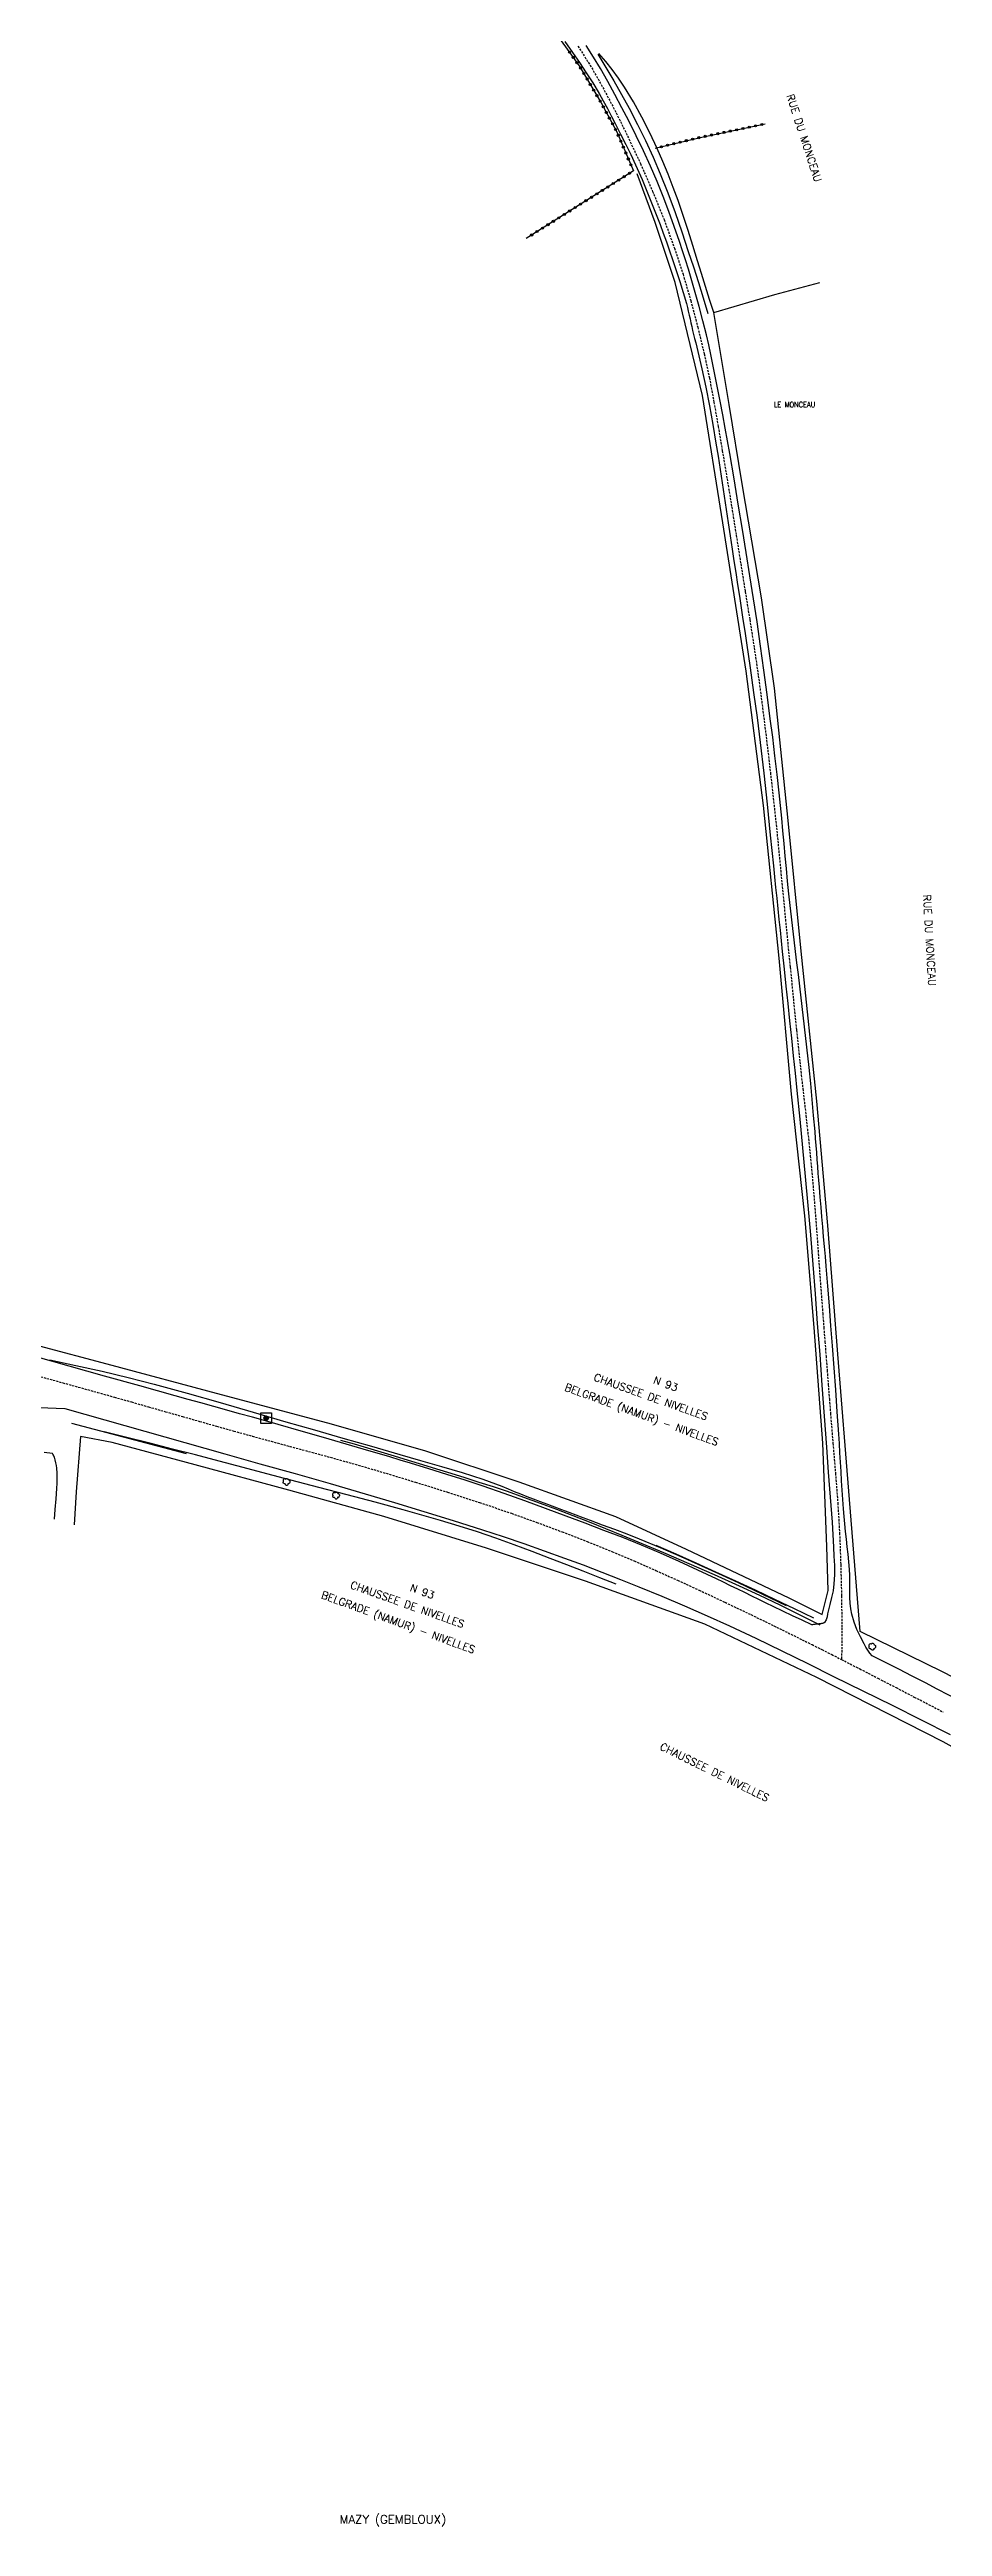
# Model space of a CAD drawing. Header units: millimetres. Extents: x 172000 to 173000, y 133000 to 134000.
# Drawn here: x 172386 to 172594, y 133012 to 133590 of the extents above; entities that cross this region are included whole.
import ezdxf
from ezdxf.enums import TextEntityAlignment as Align

# ---------------------------------------------------------------- set-up
doc = ezdxf.new("R2010")
doc.units = ezdxf.units.MM
doc.linetypes.add('DASHED', pattern=[0.75, 0.5, -0.25])
doc.layers.get('0').update_dxf_attribs({"linetype": 'CONTINUOUS'})
for name, color, linetype in [('W0001', 6, 'DASHED'), ('W0008', 7, 'CONTINUOUS'), ('W0010', 4, 'CONTINUOUS'), ('W0211', 2, 'CONTINUOUS'), ('W0214', 2, 'CONTINUOUS'), ('W0300', 7, 'CONTINUOUS'), ('W0323', 7, 'CONTINUOUS'), ('W0330', 7, 'CONTINUOUS'), ('W0800', 7, 'CONTINUOUS'), ('W0980', 7, 'CONTINUOUS'), ('W0983', 7, 'CONTINUOUS'), ('W0989', 7, 'CONTINUOUS'), ('W0990', 7, 'CONTINUOUS')]:
    doc.layers.add(name, color=color, linetype=linetype)
doc.styles.get("Standard").update_dxf_attribs({"font": 'romans.shx', "width": 0.85})

# ---------------------------------------------------------------- blocks, each defined once
blk = doc.blocks.new('T300')
for p, q in [((-0.8, 0.51), (-0.86, 0.34)), ((-0.86, 0.34), (-0.86, 0.17)), ((-0.86, 0.17), (-0.74, 0.06)), ((-0.69, 0.63), (-0.8, 0.51)), ((-0.8, -0.06), (-0.74, 0.06)), ((-0.74, 0.06), (-0.69, 0.11)), ((-0.57, 0.69), (-0.69, 0.63)), ((-0.46, 0.69), (-0.57, 0.69)), ((-0.29, 0.63), (-0.46, 0.69)), ((-0.29, 0.63), (-0.17, 0.74)), ((-0.23, 0.57), (-0.29, 0.63)), ((-0.17, 0.74), (-0.06, 0.8)), ((-0.06, 0.8), (0.06, 0.8)), ((0.06, 0.8), (0.23, 0.74)), ((0.23, 0.74), (0.34, 0.63)), ((0.34, 0.63), (0.4, 0.51)), ((0.46, 0.46), (0.34, 0.46)), ((0.4, 0.51), (0.4, 0.46)), ((0.57, 0.4), (0.46, 0.46)), ((0.57, 0.4), (0.69, 0.29)), ((0.69, 0.29), (0.74, 0.17)), ((0.74, 0.06), (0.69, -0.17)), ((0.74, 0.17), (0.74, 0.06)), ((-0.8, -0.17), (-0.8, -0.06)), ((-0.8, -0.23), (-0.8, -0.17)), ((-0.74, -0.34), (-0.8, -0.23)), ((-0.69, -0.4), (-0.74, -0.34)), ((-0.51, -0.46), (-0.69, -0.4)), ((-0.4, -0.46), (-0.51, -0.46)), ((-0.4, -0.46), (-0.34, -0.46)), ((-0.34, -0.46), (-0.34, -0.4)), ((-0.34, -0.51), (-0.34, -0.46)), ((-0.29, -0.63), (-0.34, -0.51)), ((-0.17, -0.74), (-0.29, -0.63)), ((-0.06, -0.8), (-0.17, -0.74)), ((0.06, -0.8), (-0.06, -0.8)), ((0.17, -0.74), (0.06, -0.8)), ((0.23, -0.69), (0.17, -0.74)), ((0.29, -0.46), (0.23, -0.46)), ((0.29, -0.63), (0.23, -0.69)), ((0.46, -0.4), (0.29, -0.46)), ((0.34, -0.51), (0.29, -0.63)), ((0.34, -0.51), (0.34, -0.46)), ((0.57, -0.34), (0.46, -0.4)), ((0.63, -0.29), (0.57, -0.34)), ((0.69, -0.17), (0.63, -0.29))]:
    blk.add_line(p, q)
blk = doc.blocks.new('boundary')
for p, q in [((-5, 1), (-1, 5)), ((-5, 0), (0, 5)), ((-5, -1), (1, 5)), ((-4, 3), (-3, 4)), ((-4, -1), (1, 4)), ((-4, -2), (2, 4)), ((-4, -3), (3, 4)), ((-3, -3), (3, 3)), ((-3, -4), (4, 3)), ((-2, -4), (4, 2)), ((-1, -4), (4, 1)), ((-1, -5), (5, 1)), ((0, -5), (5, 0)), ((1, -5), (2, -4)), ((2, -4), (4, -2)), ((3, -4), (4, -3)), ((4, -2), (5, -1))]:
    blk.add_line(p, q)
blk.add_lwpolyline([(-12, 12), (12, 12), (12, -12), (-12, -12), (-12, 12)])
blk.add_circle((0, 0), 5)
blk = doc.blocks.new('T941')
at = {"xscale": 0.1041666666666667, "yscale": 0.1041666666666667}
blk.add_blockref('boundary', (0, 0), dxfattribs=at)
blk = doc.blocks.new('t323o')
at = {"color": 0, "linetype": 'Continuous'}
for radius in [0.25, 0.15]:
    blk.add_circle((0, 0), radius, dxfattribs=at)

msp = doc.modelspace()

# ---------------------------------------------------------------- linework, layer by layer
at = {"layer": 'W0001'}
for points in [[(172508.76, 133590.49), (172511.97, 133585.42), (172514.92, 133580.2), (172517.69, 133574.88), (172520.34, 133569.51), (172523.34, 133563.1), (172526.18, 133556.61), (172528.84, 133550.03), (172531.28, 133543.38), (172533.28, 133537.29), (172535.08, 133531.13), (172536.71, 133524.93), (172538.22, 133518.7), (172539.43, 133513.1), (172540.48, 133507.46), (172541.46, 133501.81), (172542.43, 133496.16), (172543.55, 133489.59), (172544.63, 133483.01), (172545.68, 133476.42), (172546.73, 133469.84), (172547.78, 133463.3), (172548.84, 133456.77), (172549.87, 133450.23), (172550.83, 133443.68), (172551.83, 133436.15), (172552.77, 133428.62), (172553.65, 133421.08), (172554.49, 133413.53), (172554.91, 133409.73), (172555.3, 133405.92), (172555.68, 133402.11), (172556.05, 133398.3), (172556.41, 133394.49), (172556.78, 133390.68), (172557.15, 133386.86), (172557.53, 133383.05), (172558.26, 133375.72), (172559, 133368.38), (172559.75, 133361.04), (172560.51, 133353.71), (172560.85, 133350.57), (172561.21, 133347.43), (172561.57, 133344.29), (172561.93, 133341.15), (172562.28, 133338.01), (172562.63, 133334.87), (172562.96, 133331.73), (172563.26, 133328.59), (172563.6, 133324.82), (172563.91, 133321.05), (172564.21, 133317.27), (172564.49, 133313.5), (172564.76, 133309.72), (172565.03, 133305.95), (172565.3, 133302.17), (172565.59, 133298.4), (172565.85, 133295.07), (172566.11, 133291.74), (172566.37, 133288.4), (172566.62, 133285.07), (172566.88, 133281.74), (172567.14, 133278.41), (172567.4, 133275.07), (172567.66, 133271.74), (172568.23, 133264.76), (172568.82, 133257.78), (172569.37, 133250.79), (172569.78, 133243.8), (172570.06, 133236.46), (172570.24, 133229.11), (172570.31, 133221.76), (172570.26, 133214.41)], [(172380.57, 133281.08), (172388.63, 133278.86), (172396.7, 133276.62), (172400.67, 133275.51), (172404.65, 133274.38), (172408.62, 133273.25), (172412.59, 133272.12), (172416.56, 133270.99), (172420.54, 133269.86), (172424.51, 133268.73), (172428.49, 133267.61), (172432.84, 133266.41), (172437.2, 133265.22), (172441.57, 133264.04), (172445.93, 133262.86), (172450.29, 133261.68), (172454.65, 133260.47), (172458.99, 133259.24), (172463.33, 133257.97), (172470.85, 133255.7), (172478.35, 133253.37), (172485.82, 133250.95), (172493.25, 133248.43), (172499.18, 133246.31), (172505.08, 133244.11), (172510.95, 133241.84), (172516.79, 133239.48), (172521.89, 133237.33), (172526.96, 133235.1), (172532, 133232.82), (172537.03, 133230.5), (172543.07, 133227.68), (172549.09, 133224.81), (172555.08, 133221.9), (172561.06, 133218.96), (172563.36, 133217.81), (172565.65, 133216.66), (172567.94, 133215.51), (172570.23, 133214.35)], [(172570.23, 133214.35), (172574.48, 133212.17), (172578.73, 133209.98), (172582.97, 133207.79), (172587.21, 133205.6), (172590.56, 133203.87), (172593.91, 133202.13)]]:
    msp.add_lwpolyline(points, dxfattribs=at)
at = {"layer": 'W0008'}
for points in [[(172505.67, 133591.53), (172507.49, 133588.96), (172509.11, 133586.63), (172510.68, 133584.27), (172512.21, 133581.88), (172513.68, 133579.45), (172514.68, 133577.69), (172515.64, 133575.89), (172516.56, 133574.08), (172517.49, 133572.27), (172518.7, 133569.91), (172519.91, 133567.56), (172521.09, 133565.19), (172522.21, 133562.79), (172523.73, 133559.35), (172525.17, 133555.89), (172526.56, 133552.41), (172527.91, 133548.91), (172528.67, 133546.87), (172529.4, 133544.82), (172530.11, 133542.76), (172530.8, 133540.7), (172531.65, 133538.15), (172532.5, 133535.6), (172533.3, 133533.04), (172534.05, 133530.47), (172534.29, 133529.57), (172534.51, 133528.68), (172534.72, 133527.78), (172534.92, 133526.87), (172535.12, 133525.97), (172535.32, 133525.07), (172535.52, 133524.17), (172535.73, 133523.27), (172535.98, 133522.27), (172536.23, 133521.27), (172536.48, 133520.27), (172536.73, 133519.27), (172536.98, 133518.27), (172537.23, 133517.27), (172537.46, 133516.27), (172537.69, 133515.26), (172538.58, 133510.94), (172539.41, 133506.61), (172540.19, 133502.28), (172540.95, 133497.93), (172541.46, 133494.84), (172541.95, 133491.75), (172542.43, 133488.66), (172542.89, 133485.56), (172543.34, 133482.47), (172543.8, 133479.37), (172544.26, 133476.27), (172544.73, 133473.18), (172545.14, 133470.45), (172545.57, 133467.72), (172545.99, 133464.99), (172546.41, 133462.27), (172546.83, 133459.54), (172547.25, 133456.81), (172547.66, 133454.08), (172548.07, 133451.35), (172548.91, 133445.55), (172549.74, 133439.75), (172550.54, 133433.95), (172551.28, 133428.14), (172552.12, 133420.94), (172552.88, 133413.74), (172553.61, 133406.54), (172554.35, 133399.34), (172554.61, 133396.84), (172554.87, 133394.34), (172555.12, 133391.85), (172555.38, 133389.35), (172555.64, 133386.85), (172555.89, 133384.36), (172556.15, 133381.86), (172556.41, 133379.37), (172556.84, 133375.32), (172557.27, 133371.28), (172557.7, 133367.24), (172558.14, 133363.2), (172558.57, 133359.16), (172558.99, 133355.11), (172559.42, 133351.07), (172559.83, 133347.02), (172560.5, 133340.33), (172561.16, 133333.62), (172561.79, 133326.92), (172562.4, 133320.22), (172562.98, 133313.34), (172563.53, 133306.46), (172564.07, 133299.58), (172564.59, 133292.69), (172565.14, 133285.49), (172565.67, 133278.28), (172566.19, 133271.07), (172566.71, 133263.86), (172567.16, 133258.03), (172567.62, 133252.2), (172568.05, 133246.37), (172568.36, 133240.53), (172568.47, 133238.4), (172568.57, 133236.26), (172568.6, 133234.12), (172568.48, 133231.97), (172568.25, 133230.36), (172567.91, 133228.78), (172567.51, 133227.2), (172567.1, 133225.64), (172566.97, 133224.98), (172566.86, 133224.29), (172566.66, 133223.59), (172566.29, 133222.97), (172566.22, 133222.92), (172566.14, 133222.88), (172566.05, 133222.85), (172565.97, 133222.83), (172565.78, 133222.77), (172565.58, 133222.73), (172565.39, 133222.7), (172565.19, 133222.67), (172564.92, 133222.63), (172564.66, 133222.59), (172564.39, 133222.56), (172564.12, 133222.52), (172563.91, 133222.49), (172563.7, 133222.47), (172563.49, 133222.44), (172563.28, 133222.42)], [(172577.36, 133215.21), (172576.84, 133215.86), (172576.35, 133216.55), (172575.9, 133217.25), (172575.48, 133217.98), (172574.63, 133219.64), (172573.83, 133221.33), (172573.15, 133223.08), (172572.64, 133224.89), (172572.4, 133226.18), (172572.25, 133227.49), (172572.18, 133228.81), (172572.16, 133230.12), (172572.17, 133231.43), (172572.17, 133232.73), (172572.15, 133234.04), (172572.08, 133235.34), (172571.93, 133237.11), (172571.77, 133238.88), (172571.58, 133240.65), (172571.39, 133242.41), (172571.2, 133244.18), (172571.02, 133245.95), (172570.84, 133247.71), (172570.69, 133249.48), (172570.52, 133251.66), (172570.38, 133253.83), (172570.24, 133256.01), (172570.12, 133258.19), (172569.99, 133260.36), (172569.87, 133262.54), (172569.74, 133264.72), (172569.6, 133266.89), (172569.25, 133272.05), (172568.89, 133277.2), (172568.51, 133282.36), (172568.12, 133287.51), (172567.77, 133292.14), (172567.41, 133296.76), (172567.04, 133301.39), (172566.66, 133306.01), (172566.47, 133308.31), (172566.27, 133310.62), (172566.07, 133312.92), (172565.87, 133315.22), (172565.67, 133317.53), (172565.47, 133319.83), (172565.27, 133322.13), (172565.08, 133324.44), (172564.95, 133326.06), (172564.82, 133327.68), (172564.7, 133329.3), (172564.58, 133330.92), (172564.45, 133332.54), (172564.33, 133334.16), (172564.2, 133335.78), (172564.06, 133337.4), (172563.74, 133341.14), (172563.41, 133344.87), (172563.06, 133348.61), (172562.69, 133352.34), (172562.17, 133357.09), (172561.62, 133361.85), (172561.04, 133366.6), (172560.48, 133371.35), (172560.17, 133374.03), (172559.84, 133376.72), (172559.52, 133379.41), (172559.2, 133382.09), (172558.88, 133384.78), (172558.56, 133387.47), (172558.26, 133390.16), (172557.96, 133392.85), (172557.66, 133395.78), (172557.37, 133398.72), (172557.1, 133401.66), (172556.83, 133404.6), (172556.57, 133407.54), (172556.29, 133410.48), (172556, 133413.42), (172555.7, 133416.36), (172555.22, 133420.69), (172554.71, 133425.01), (172554.18, 133429.34), (172553.63, 133433.66), (172552.9, 133439.31), (172552.15, 133444.95), (172551.36, 133450.59), (172550.55, 133456.23), (172549.73, 133461.62), (172548.88, 133467.01), (172548.01, 133472.39), (172547.13, 133477.77), (172546.16, 133483.67), (172545.17, 133489.58), (172544.16, 133495.48), (172543.11, 133501.37), (172542.54, 133504.52), (172541.94, 133507.66), (172541.33, 133510.8), (172540.7, 133513.93), (172540.23, 133516.24), (172539.76, 133518.55), (172539.27, 133520.85), (172538.74, 133523.14), (172537.91, 133526.44), (172537.03, 133529.73), (172536.12, 133533.01), (172535.17, 133536.28), (172534.52, 133538.46), (172533.86, 133540.62), (172533.16, 133542.78), (172532.45, 133544.93), (172531.23, 133548.45), (172529.98, 133551.95), (172528.67, 133555.44), (172527.28, 133558.89), (172525.72, 133562.47), (172524.07, 133566.02), (172522.36, 133569.53), (172520.61, 133573.02), (172519.02, 133576.1), (172517.4, 133579.17), (172515.73, 133582.21), (172514, 133585.22), (172512.39, 133587.92), (172510.72, 133590.59)], [(172563.29, 133222.42), (172561.03, 133223.49), (172558.78, 133224.56), (172556.53, 133225.63), (172554.28, 133226.71), (172552.63, 133227.51), (172550.97, 133228.32), (172549.33, 133229.13), (172547.68, 133229.94), (172546.03, 133230.74), (172544.37, 133231.55), (172542.72, 133232.34), (172541.06, 133233.13), (172536.73, 133235.16), (172532.38, 133237.17), (172528.02, 133239.14), (172523.62, 133241.02), (172519.25, 133242.79), (172514.84, 133244.46), (172510.42, 133246.1), (172506, 133247.74), (172501.18, 133249.53), (172496.36, 133251.32), (172491.53, 133253.08), (172486.67, 133254.77), (172482.45, 133256.16), (172478.21, 133257.5), (172473.96, 133258.81), (172469.71, 133260.11), (172467.29, 133260.85), (172464.87, 133261.58), (172462.45, 133262.3), (172460.02, 133263.02), (172454.75, 133264.56), (172449.46, 133266.09), (172444.18, 133267.61), (172438.89, 133269.12), (172435.88, 133269.97), (172432.88, 133270.81), (172429.87, 133271.65), (172426.86, 133272.48), (172423.85, 133273.32), (172420.85, 133274.15), (172417.84, 133274.99), (172414.83, 133275.82), (172406.59, 133278.13), (172398.34, 133280.43), (172390.1, 133282.74), (172381.86, 133285.08)], [(172359.44, 133276.19), (172361.06, 133275.91), (172362.68, 133275.64), (172364.3, 133275.38), (172365.92, 133275.12), (172367.87, 133274.81), (172369.82, 133274.49), (172371.78, 133274.2), (172373.73, 133273.94), (172375.58, 133273.73), (172377.43, 133273.54), (172379.28, 133273.38), (172381.13, 133273.24), (172383.12, 133273.12), (172385.1, 133273.02), (172387.09, 133272.94), (172389.08, 133272.89)], [(172389.08, 133272.89), (172398.42, 133270.25), (172407.76, 133267.6), (172417.1, 133264.95), (172426.44, 133262.29), (172434.61, 133259.98), (172442.79, 133257.68), (172450.96, 133255.36), (172459.11, 133252.98), (172465.99, 133250.94), (172472.85, 133248.88), (172479.7, 133246.76), (172486.53, 133244.58), (172491.33, 133243), (172496.12, 133241.38), (172500.89, 133239.71), (172505.64, 133238), (172510, 133236.38), (172514.34, 133234.71), (172518.67, 133233.01), (172522.98, 133231.27), (172528.3, 133229.08), (172533.61, 133226.85), (172538.89, 133224.56), (172544.14, 133222.21), (172550.25, 133219.35), (172556.32, 133216.39), (172562.36, 133213.39), (172568.4, 133210.4), (172575.22, 133207.05), (172582.02, 133203.69), (172588.82, 133200.3), (172595.59, 133196.88)], [(172659.09, 133172.88), (172653.73, 133175.65), (172648.37, 133178.41), (172643, 133181.18), (172637.64, 133183.95), (172631.12, 133187.32), (172624.6, 133190.68), (172618.08, 133194.05), (172611.57, 133197.44), (172608.85, 133198.86), (172606.13, 133200.29), (172603.41, 133201.73), (172600.7, 133203.16), (172597.99, 133204.6), (172595.27, 133206.03), (172592.55, 133207.45), (172589.83, 133208.87), (172586.71, 133210.47), (172583.6, 133212.06), (172580.47, 133213.63), (172577.35, 133215.2)]]:
    msp.add_lwpolyline(points, dxfattribs=at)
at = {"layer": 'W0010'}
msp.add_lwpolyline([(172565.26, 133222.39), (172560.6, 133224.72), (172555.91, 133227), (172551.2, 133229.24), (172546.47, 133231.43), (172540.59, 133234.07), (172534.69, 133236.65), (172528.77, 133239.19), (172522.83, 133241.69), (172519.06, 133243.26), (172515.28, 133244.81), (172511.48, 133246.34), (172507.68, 133247.83), (172503.85, 133249.3), (172500.02, 133250.74), (172496.17, 133252.14), (172492.31, 133253.5), (172489.04, 133254.59), (172485.75, 133255.65), (172482.46, 133256.68), (172479.17, 133257.71), (172475.87, 133258.73), (172472.58, 133259.74), (172469.28, 133260.73), (172465.98, 133261.72), (172462.86, 133262.66), (172459.74, 133263.59), (172456.62, 133264.51), (172453.49, 133265.42)], dxfattribs=at)
at = {"layer": 'W0211'}
for points in [[(172513.39, 133588.6), (172515.3, 133585.5), (172517.16, 133582.37), (172518.95, 133579.2), (172520.68, 133575.99), (172522.62, 133572.23), (172524.5, 133568.44), (172526.29, 133564.61), (172527.98, 133560.73), (172529.76, 133556.24), (172531.41, 133551.71), (172532.97, 133547.14), (172534.51, 133542.58), (172535.7, 133538.98), (172536.85, 133535.37), (172537.96, 133531.75), (172539.03, 133528.12)], [(172385.57, 133284.23), (172391.69, 133282.92), (172397.8, 133281.53), (172403.89, 133280.07), (172409.97, 133278.54), (172417.67, 133276.46), (172425.35, 133274.26), (172433, 133272.01), (172440.66, 133269.79), (172447.31, 133267.88), (172453.95, 133265.97), (172460.59, 133264.05), (172467.23, 133262.11), (172472.08, 133260.72), (172476.93, 133259.35), (172481.78, 133257.93), (172486.58, 133256.38), (172488.06, 133255.85), (172489.54, 133255.3), (172491.01, 133254.73), (172492.47, 133254.14), (172493.93, 133253.55), (172495.39, 133252.96), (172496.86, 133252.38), (172498.32, 133251.81), (172499.98, 133251.18), (172501.63, 133250.56), (172503.29, 133249.94), (172504.95, 133249.32), (172506.61, 133248.7), (172508.26, 133248.09), (172509.92, 133247.47), (172511.58, 133246.84), (172514.45, 133245.77), (172517.32, 133244.7), (172520.19, 133243.61), (172523.04, 133242.48), (172527.92, 133240.44), (172532.76, 133238.35), (172537.59, 133236.21), (172542.4, 133234.03), (172546.15, 133232.3), (172549.88, 133230.53), (172553.6, 133228.74), (172557.31, 133226.91)], [(172517.71, 133231.88), (172513.86, 133233.41), (172510.01, 133234.92), (172506.14, 133236.42), (172502.27, 133237.89), (172498.07, 133239.49), (172493.86, 133241.08), (172489.64, 133242.64), (172485.38, 133244.1), (172481.07, 133245.47), (172476.73, 133246.76), (172472.37, 133247.99), (172468.02, 133249.21), (172461.47, 133251), (172454.91, 133252.74), (172448.35, 133254.45), (172441.79, 133256.17), (172436.23, 133257.65), (172430.67, 133259.13), (172425.11, 133260.6), (172419.54, 133262.05), (172414.23, 133263.41), (172408.91, 133264.76), (172403.59, 133266.09), (172398.26, 133267.42)], [(172386.2, 133262.4), (172384.26, 133262.59)], [(172386.66, 133247.05), (172386.88, 133249.34), (172387.1, 133251.79), (172387.25, 133254.25), (172387.3, 133255.42), (172387.33, 133256.59), (172387.32, 133257.77), (172387.23, 133258.94), (172387.15, 133259.59), (172387.03, 133260.23), (172386.87, 133260.87), (172386.67, 133261.49), (172386.57, 133261.73), (172386.46, 133261.96), (172386.34, 133262.18), (172386.2, 133262.4)]]:
    msp.add_lwpolyline(points, dxfattribs=at)
at = {"layer": 'W0214'}
msp.add_lwpolyline([(172540.42, 133528.34), (172539.48, 133531.37), (172538.53, 133534.39), (172537.58, 133537.42), (172536.62, 133540.44), (172535.53, 133543.96), (172534.45, 133547.48), (172533.33, 133550.99), (172532.13, 133554.47), (172531, 133557.54), (172529.83, 133560.58), (172528.59, 133563.6), (172527.26, 133566.59), (172525.51, 133570.25), (172523.68, 133573.89), (172521.72, 133577.45), (172519.61, 133580.93), (172518.23, 133582.98), (172516.78, 133584.98), (172515.24, 133586.91), (172513.63, 133588.78)], dxfattribs=at)
at = {"layer": 'W0300'}
for points in [[(172390.66, 133269.41), (172417.43, 133262.34)], [(172563.8, 133223.96), (172559.26, 133226.17), (172554.7, 133228.35), (172550.14, 133230.5), (172545.56, 133232.63), (172540.94, 133234.74), (172536.3, 133236.82), (172531.66, 133238.87), (172527, 133240.89)]]:
    msp.add_lwpolyline(points, dxfattribs=at)
at = {"layer": 'W0323'}
for points in [[(172489.3, 133608.13), (172498.66, 133599.59), (172503.49, 133593.68), (172509.09, 133585.86), (172514.17, 133577.24), (172517.81, 133570.51), (172521.7, 133561.4)], [(172526.77, 133566.65), (172536.95, 133569.12), (172552.45, 133572.35)], [(172521.7, 133561.4), (172496.69, 133545.64)]]:
    msp.add_lwpolyline(points, dxfattribs=at)
at = {"layer": 'W0330'}
for points in [[(172565.7, 133224.87), (172567.12, 133230.41), (172566.84, 133240.72), (172565.86, 133264.81), (172563.85, 133291.76), (172561.71, 133317.78), (172558.57, 133346.12), (172555.68, 133377.82), (172552.05, 133413.46), (172548.03, 133444.72), (172542.58, 133479.34), (172537.85, 133509.04), (172531.45, 133535.37), (172526.78, 133549.36), (172522.6, 133560.66)], [(172574.58, 133220.87), (172572.06, 133251.61), (172569.39, 133285.54), (172567.08, 133315.52), (172564.45, 133344.51), (172560.82, 133379.44), (172557.8, 133409.97), (172554.6, 133440.81), (172551.57, 133461.83), (172547.07, 133488.42), (172544.01, 133506.93), (172540.42, 133528.34), (172554.69, 133532.55), (172565.19, 133535.33)], [(172354.65, 133294.82), (172367.43, 133291.49), (172383.15, 133287.45), (172398.93, 133283.3), (172425.59, 133276.11), (172450.36, 133269.53), (172472.96, 133263.1), (172495, 133255.76), (172517.49, 133247.71), (172533.99, 133240.06), (172557.97, 133228.73), (172565.69, 133224.87)], [(172637.03, 133171), (172614.13, 133183.92), (172593.91, 133195.14), (172564.49, 133210.16), (172538.39, 133222.58), (172510.49, 133232.58), (172487.42, 133240.3), (172463.49, 133247.66), (172441.33, 133253.83), (172419.51, 133259.7), (172400.11, 133264.94), (172392.77, 133266.3), (172392.79, 133266.3), (172391.71, 133253.4), (172391.29, 133245.74)], [(172674.06, 133171), (172656.43, 133180.21), (172615.24, 133200.44), (172593.79, 133211.5), (172574.58, 133220.87)]]:
    msp.add_lwpolyline(points, dxfattribs=at)

# ---------------------------------------------------------------- block references
at = {"layer": 'W0300'}
for p in [(172440.85, 133255.75), (172452.4, 133252.54), (172577.45, 133217.32)]:
    msp.add_blockref('T300', p, dxfattribs=at)
at = {"layer": 'W0323'}
for p, rotation in [((172506.8, 133589.06), 305.5750626598233), ((172507.67, 133587.84), 305.5750626598233), ((172508.54, 133586.62), 305.5750626598233), ((172509.38, 133585.37), 300.5521009508178), ((172510.14, 133584.08), 300.5521009508178), ((172510.9, 133582.79), 300.5521009508178), ((172511.66, 133581.5), 300.5521009508178), ((172512.43, 133580.21), 300.5521009508178), ((172513.19, 133578.91), 300.5521009508178), ((172513.95, 133577.62), 300.5521009508178), ((172514.68, 133576.31), 298.3889279966139), ((172515.39, 133574.99), 298.3889279966139), ((172516.1, 133573.67), 298.3889279966139), ((172516.82, 133572.35), 298.3889279966139), ((172547.25, 133571.27), 11.77193431389669), ((172548.72, 133571.58), 11.77193431389669), ((172550.19, 133571.88), 11.77193431389669), ((172551.66, 133572.19), 11.77193431389669), ((172517.53, 133571.03), 298.3889279966139), ((172518.17, 133569.68), 293.0702151237261), ((172518.76, 133568.3), 293.0702151237261), ((172519.34, 133566.92), 293.0702151237261), ((172519.93, 133565.54), 293.0702151237261), ((172528.23, 133567), 13.67532994538825), ((172529.69, 133567.36), 13.67532994538825), ((172531.14, 133567.71), 13.67532994538825), ((172532.6, 133568.06), 13.67532994538825), ((172534.06, 133568.42), 13.67532994538825), ((172535.52, 133568.77), 13.67532994538825), ((172536.97, 133569.13), 11.77193431389669), ((172538.44, 133569.43), 11.77193431389669), ((172539.91, 133569.74), 11.77193431389669), ((172541.38, 133570.05), 11.77193431389669), ((172542.85, 133570.35), 11.77193431389669), ((172544.32, 133570.66), 11.77193431389669), ((172545.79, 133570.96), 11.77193431389669), ((172519.53, 133560.03), 212.2283464778968), ((172520.52, 133564.16), 293.0702151237261), ((172520.8, 133560.83), 212.2283464778968), ((172521.11, 133562.78), 293.0702151237261), ((172510.65, 133554.43), 212.2283464778968), ((172511.92, 133555.23), 212.2283464778968), ((172513.19, 133556.03), 212.2283464778968), ((172514.46, 133556.83), 212.2283464778968), ((172515.73, 133557.63), 212.2283464778968), ((172517, 133558.43), 212.2283464778968), ((172518.27, 133559.23), 212.2283464778968), ((172500.5, 133548.04), 212.2283464778968), ((172501.77, 133548.84), 212.2283464778968), ((172503.04, 133549.63), 212.2283464778968), ((172504.31, 133550.43), 212.2283464778968), ((172505.58, 133551.23), 212.2283464778968), ((172506.85, 133552.03), 212.2283464778968), ((172508.11, 133552.83), 212.2283464778968), ((172509.38, 133553.63), 212.2283464778968), ((172497.96, 133546.44), 212.2283464778968), ((172499.23, 133547.24), 212.2283464778968)]:
    msp.add_blockref('t323o', p, dxfattribs=dict(at, rotation=rotation))
at = {"layer": 'W0800'}
msp.add_blockref('T941', (172436.04, 133270.63), dxfattribs=at)

# ---------------------------------------------------------------- texts
at = {"layer": 'W0980'}
msp.add_text('MAZY (GEMBLOUX)', height=2, dxfattribs=at).set_placement((172465.62, 133013.76), align=Align.MIDDLE)
at = {"layer": 'W0983', "insert": (172554.48, 133507.51), "char_height": 1.25, "attachment_point": 1}
msp.add_mtext('LE MONCEAU\\P ', dxfattribs=at)
at = {"layer": 'W0989'}
for s, rotation, p in [('RUE DU MONCEAU', 288.03503, (172557.39, 133578.96)), ('RUE DU MONCEAU', 273.37899, (172589.27, 133392.62)), ('BELGRADE (NAMUR) - NIVELLES', 339.97859, (172505.51, 133277.12)), ('CHAUSSEE DE NIVELLES', 340.47007, (172512.3, 133279.44)), ('CHAUSSEE DE NIVELLES', 340.47007, (172455.51, 133231.03)), ('BELGRADE (NAMUR) - NIVELLES', 339.97859, (172448.73, 133228.71)), ('CHAUSSEE DE NIVELLES', 333.83246, (172527.7, 133193.46))]:
    msp.add_text(s, height=1.75, rotation=rotation, dxfattribs=at).set_placement(p)
at = {"layer": 'W0990'}
for p in [(172526.2, 133278.81), (172469.42, 133230.4)]:
    msp.add_text('N 93', height=1.75, rotation=339.97859, dxfattribs=at).set_placement(p)

doc.saveas('drawing.dxf')
